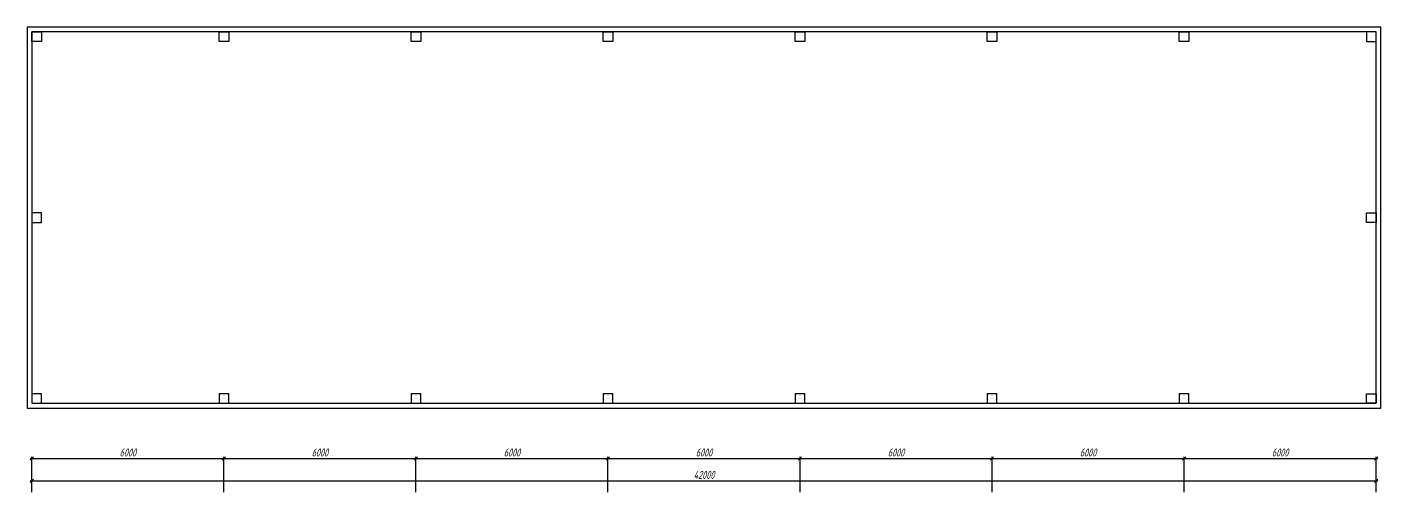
# Model space of a CAD drawing. Header units: millimetres. Extents: x -351329 to 406471, y -253833 to 111767.
# Drawn here: x -65955 to -23655, y -23803 to -9129 of the extents above; entities that cross this region are included whole.
import ezdxf

# ---------------------------------------------------------------- set-up
doc = ezdxf.new("R2010")
doc.units = ezdxf.units.MM
for name, color, linetype, lineweight in [('_МКонстр', 7, 'Continuous', 30), ('_Оси', 90, 'Continuous', 13), ('_Сендвичи', 230, 'Continuous', 30), ('выноска', 7, 'Continuous', 13)]:
    doc.layers.add(name, color=color, linetype=linetype, lineweight=lineweight)
doc.styles.add('СПДС_размеры', font='spdswin.shx', dxfattribs={"width": 0.8, "oblique": 15})
doc.dimstyles.new('СПДС', dxfattribs={"dimtxt": 2.5, "dimasz": 1, "dimexe": 0.5, "dimexo": 1.5, "dimtad": 1, "dimdec": 0, "dimtxsty": 'СПДС_размеры', "dimblk": 'OBLIQUE', "dimcen": 2.5, "dimdle": 0.5, "dimadec": 8, "dimazin": 0, "dimtfac": 1, "dimtdec": 0, "dimtix": 1, "dimtmove": 0, "dimatfit": 3, "dimfxl": 1, "dimarcsym": 0})

# ---------------------------------------------------------------- blocks, each defined once
blk = doc.blocks.new('_Oblique')
at = {"layer": 'выноска', "color": 0, "lineweight": -2}
blk.add_line((-0.5, -0.5), (0.5, 0.5), dxfattribs=at)
blk = doc.blocks.new('*D215')
at = {"layer": '_Оси', "color": 0, "lineweight": -2, "transparency": 16777216}
for p, q in [((-65805, -23653), (-65805, -23253)), ((-23805, -23653), (-23805, -23253)), ((-65855, -23303), (-23755, -23303))]:
    blk.add_line(p, q, dxfattribs=at)
at = {"layer": 'Defpoints', "color": 0, "transparency": 16777216}
for p in [(-23805, -23303), (-65805, -23803), (-23805, -23803)]:
    blk.add_point(p, dxfattribs=at)
at = {"layer": '_Оси', "color": 0, "lineweight": -2, "transparency": 16777216, "xscale": 100, "yscale": 100, "zscale": 100, "rotation": 180}
blk.add_blockref('_Oblique', (-65805, -23303), dxfattribs=at)
at = {"layer": '_Оси', "color": 0, "lineweight": -2, "transparency": 16777216, "xscale": 100, "yscale": 100, "zscale": 100}
blk.add_blockref('_Oblique', (-23805, -23303), dxfattribs=at)
at = {"layer": '_Оси', "color": 0, "lineweight": 25, "transparency": 16777216, "insert": (-44805, -23115.5), "char_height": 250, "attachment_point": 5, "style": 'СПДС_размеры'}
blk.add_mtext('42000', dxfattribs=at)
blk = doc.blocks.new('*D216')
at = {"layer": '_Оси', "color": 0, "lineweight": -2, "transparency": 16777216}
for p, q in [((-65855, -22603), (-59755, -22603)), ((-65805, -23653), (-65805, -22553)), ((-59805, -23653), (-59805, -22553))]:
    blk.add_line(p, q, dxfattribs=at)
at = {"layer": 'Defpoints', "color": 0, "transparency": 16777216}
for p in [(-59805, -22603), (-65805, -23803), (-59805, -23803)]:
    blk.add_point(p, dxfattribs=at)
at = {"layer": '_Оси', "color": 0, "lineweight": -2, "transparency": 16777216, "xscale": 100, "yscale": 100, "zscale": 100, "rotation": 180}
blk.add_blockref('_Oblique', (-65805, -22603), dxfattribs=at)
at = {"layer": '_Оси', "color": 0, "lineweight": -2, "transparency": 16777216, "xscale": 100, "yscale": 100, "zscale": 100}
blk.add_blockref('_Oblique', (-59805, -22603), dxfattribs=at)
at = {"layer": '_Оси', "color": 0, "lineweight": 25, "transparency": 16777216, "insert": (-62805, -22415.5), "char_height": 250, "attachment_point": 5, "style": 'СПДС_размеры'}
blk.add_mtext('6000', dxfattribs=at)
blk = doc.blocks.new('*D217')
at = {"layer": '_Оси', "color": 0, "lineweight": -2, "transparency": 16777216}
for p, q in [((-59855, -22603), (-53755, -22603)), ((-59805, -23653), (-59805, -22553)), ((-53805, -23653), (-53805, -22553))]:
    blk.add_line(p, q, dxfattribs=at)
at = {"layer": 'Defpoints', "color": 0, "transparency": 16777216}
for p in [(-53805, -22603), (-59805, -23803), (-53805, -23803)]:
    blk.add_point(p, dxfattribs=at)
at = {"layer": '_Оси', "color": 0, "lineweight": -2, "transparency": 16777216, "xscale": 100, "yscale": 100, "zscale": 100, "rotation": 180}
blk.add_blockref('_Oblique', (-59805, -22603), dxfattribs=at)
at = {"layer": '_Оси', "color": 0, "lineweight": -2, "transparency": 16777216, "xscale": 100, "yscale": 100, "zscale": 100}
blk.add_blockref('_Oblique', (-53805, -22603), dxfattribs=at)
at = {"layer": '_Оси', "color": 0, "lineweight": 25, "transparency": 16777216, "insert": (-56805, -22415.5), "char_height": 250, "attachment_point": 5, "style": 'СПДС_размеры'}
blk.add_mtext('6000', dxfattribs=at)
blk = doc.blocks.new('*D218')
at = {"layer": '_Оси', "color": 0, "lineweight": -2, "transparency": 16777216}
for p, q in [((-53855, -22603), (-47755, -22603)), ((-53805, -23653), (-53805, -22553)), ((-47805, -23653), (-47805, -22553))]:
    blk.add_line(p, q, dxfattribs=at)
at = {"layer": 'Defpoints', "color": 0, "transparency": 16777216}
for p in [(-47805, -22603), (-53805, -23803), (-47805, -23803)]:
    blk.add_point(p, dxfattribs=at)
at = {"layer": '_Оси', "color": 0, "lineweight": -2, "transparency": 16777216, "xscale": 100, "yscale": 100, "zscale": 100, "rotation": 180}
blk.add_blockref('_Oblique', (-53805, -22603), dxfattribs=at)
at = {"layer": '_Оси', "color": 0, "lineweight": -2, "transparency": 16777216, "xscale": 100, "yscale": 100, "zscale": 100}
blk.add_blockref('_Oblique', (-47805, -22603), dxfattribs=at)
at = {"layer": '_Оси', "color": 0, "lineweight": 25, "transparency": 16777216, "insert": (-50805, -22415.5), "char_height": 250, "attachment_point": 5, "style": 'СПДС_размеры'}
blk.add_mtext('6000', dxfattribs=at)
blk = doc.blocks.new('*D219')
at = {"layer": '_Оси', "color": 0, "lineweight": -2, "transparency": 16777216}
for p, q in [((-47855, -22603), (-41755, -22603)), ((-47805, -23653), (-47805, -22553)), ((-41805, -23653), (-41805, -22553))]:
    blk.add_line(p, q, dxfattribs=at)
at = {"layer": 'Defpoints', "color": 0, "transparency": 16777216}
for p in [(-41805, -22603), (-47805, -23803), (-41805, -23803)]:
    blk.add_point(p, dxfattribs=at)
at = {"layer": '_Оси', "color": 0, "lineweight": -2, "transparency": 16777216, "xscale": 100, "yscale": 100, "zscale": 100, "rotation": 180}
blk.add_blockref('_Oblique', (-47805, -22603), dxfattribs=at)
at = {"layer": '_Оси', "color": 0, "lineweight": -2, "transparency": 16777216, "xscale": 100, "yscale": 100, "zscale": 100}
blk.add_blockref('_Oblique', (-41805, -22603), dxfattribs=at)
at = {"layer": '_Оси', "color": 0, "lineweight": 25, "transparency": 16777216, "insert": (-44805, -22415.5), "char_height": 250, "attachment_point": 5, "style": 'СПДС_размеры'}
blk.add_mtext('6000', dxfattribs=at)
blk = doc.blocks.new('*D220')
at = {"layer": '_Оси', "color": 0, "lineweight": -2, "transparency": 16777216}
for p, q in [((-41855, -22603), (-35755, -22603)), ((-41805, -23653), (-41805, -22553)), ((-35805, -23653), (-35805, -22553))]:
    blk.add_line(p, q, dxfattribs=at)
at = {"layer": 'Defpoints', "color": 0, "transparency": 16777216}
for p in [(-35805, -22603), (-41805, -23803), (-35805, -23803)]:
    blk.add_point(p, dxfattribs=at)
at = {"layer": '_Оси', "color": 0, "lineweight": -2, "transparency": 16777216, "xscale": 100, "yscale": 100, "zscale": 100, "rotation": 180}
blk.add_blockref('_Oblique', (-41805, -22603), dxfattribs=at)
at = {"layer": '_Оси', "color": 0, "lineweight": -2, "transparency": 16777216, "xscale": 100, "yscale": 100, "zscale": 100}
blk.add_blockref('_Oblique', (-35805, -22603), dxfattribs=at)
at = {"layer": '_Оси', "color": 0, "lineweight": 25, "transparency": 16777216, "insert": (-38805, -22415.5), "char_height": 250, "attachment_point": 5, "style": 'СПДС_размеры'}
blk.add_mtext('6000', dxfattribs=at)
blk = doc.blocks.new('*D221')
at = {"layer": '_Оси', "color": 0, "lineweight": -2, "transparency": 16777216}
for p, q in [((-35855, -22603), (-29755, -22603)), ((-35805, -23653), (-35805, -22553)), ((-29805, -23653), (-29805, -22553))]:
    blk.add_line(p, q, dxfattribs=at)
at = {"layer": 'Defpoints', "color": 0, "transparency": 16777216}
for p in [(-29805, -22603), (-35805, -23803), (-29805, -23803)]:
    blk.add_point(p, dxfattribs=at)
at = {"layer": '_Оси', "color": 0, "lineweight": -2, "transparency": 16777216, "xscale": 100, "yscale": 100, "zscale": 100, "rotation": 180}
blk.add_blockref('_Oblique', (-35805, -22603), dxfattribs=at)
at = {"layer": '_Оси', "color": 0, "lineweight": -2, "transparency": 16777216, "xscale": 100, "yscale": 100, "zscale": 100}
blk.add_blockref('_Oblique', (-29805, -22603), dxfattribs=at)
at = {"layer": '_Оси', "color": 0, "lineweight": 25, "transparency": 16777216, "insert": (-32805, -22415.5), "char_height": 250, "attachment_point": 5, "style": 'СПДС_размеры'}
blk.add_mtext('6000', dxfattribs=at)
blk = doc.blocks.new('*D222')
at = {"layer": '_Оси', "color": 0, "lineweight": -2, "transparency": 16777216}
for p, q in [((-29855, -22603), (-23755, -22603)), ((-29805, -23653), (-29805, -22553)), ((-23805, -23653), (-23805, -22553))]:
    blk.add_line(p, q, dxfattribs=at)
at = {"layer": 'Defpoints', "color": 0, "transparency": 16777216}
for p in [(-23805, -22603), (-29805, -23803), (-23805, -23803)]:
    blk.add_point(p, dxfattribs=at)
at = {"layer": '_Оси', "color": 0, "lineweight": -2, "transparency": 16777216, "xscale": 100, "yscale": 100, "zscale": 100, "rotation": 180}
blk.add_blockref('_Oblique', (-29805, -22603), dxfattribs=at)
at = {"layer": '_Оси', "color": 0, "lineweight": -2, "transparency": 16777216, "xscale": 100, "yscale": 100, "zscale": 100}
blk.add_blockref('_Oblique', (-23805, -22603), dxfattribs=at)
at = {"layer": '_Оси', "color": 0, "lineweight": 25, "transparency": 16777216, "insert": (-26805, -22415.5), "char_height": 250, "attachment_point": 5, "style": 'СПДС_размеры'}
blk.add_mtext('6000', dxfattribs=at)

msp = doc.modelspace()

# ---------------------------------------------------------------- linework, layer by layer
at = {"layer": '_МКонстр', "ltscale": 100}
for points in [[(-65805, -9279), (-65505, -9279), (-65505, -9579), (-65805, -9579)], [(-59955, -9279), (-59655, -9279), (-59655, -9579), (-59955, -9579)], [(-53955, -9279), (-53655, -9279), (-53655, -9579), (-53955, -9579)], [(-47955, -9279), (-47655, -9279), (-47655, -9579), (-47955, -9579)], [(-41955, -9279), (-41655, -9279), (-41655, -9579), (-41955, -9579)], [(-35955, -9279), (-35655, -9279), (-35655, -9579), (-35955, -9579)], [(-29955, -9279), (-29655, -9279), (-29655, -9579), (-29955, -9579)], [(-23805, -9279), (-24105, -9279), (-24105, -9579), (-23805, -9579)], [(-65805, -15229), (-65505, -15229), (-65505, -14929), (-65805, -14929)], [(-23805, -15229), (-24105, -15229), (-24105, -14929), (-23805, -14929)], [(-65805, -20879), (-65505, -20879), (-65505, -20579), (-65805, -20579)], [(-59955, -20879), (-59655, -20879), (-59655, -20579), (-59955, -20579)], [(-53955, -20879), (-53655, -20879), (-53655, -20579), (-53955, -20579)], [(-47955, -20879), (-47655, -20879), (-47655, -20579), (-47955, -20579)], [(-41955, -20879), (-41655, -20879), (-41655, -20579), (-41955, -20579)], [(-35955, -20879), (-35655, -20879), (-35655, -20579), (-35955, -20579)], [(-29955, -20879), (-29655, -20879), (-29655, -20579), (-29955, -20579)], [(-23805, -20879), (-24105, -20879), (-24105, -20579), (-23805, -20579)]]:
    msp.add_lwpolyline(points, close=True, dxfattribs=at)
at = {"layer": '_Сендвичи', "ltscale": 100}
for points in [[(-65955, -21029), (-23655, -21029), (-23655, -9129), (-65955, -9129)], [(-65805, -20879), (-23805, -20879), (-23805, -9279), (-65805, -9279)]]:
    msp.add_lwpolyline(points, close=True, dxfattribs=at)

# ---------------------------------------------------------------- dimensions: what is measured, and where the dimension line sits
at = {"layer": '_Оси', "lineweight": 25}
for base, p1, p2, picture, middle in [((-59805, -22603), (-65805, -23803), (-59805, -23803), '*D216', (-62805, -22415.5)), ((-53805, -22603), (-59805, -23803), (-53805, -23803), '*D217', (-56805, -22415.5)), ((-47805, -22603), (-53805, -23803), (-47805, -23803), '*D218', (-50805, -22415.5)), ((-41805, -22603), (-47805, -23803), (-41805, -23803), '*D219', (-44805, -22415.5)), ((-35805, -22603), (-41805, -23803), (-35805, -23803), '*D220', (-38805, -22415.5)), ((-29805, -22603), (-35805, -23803), (-29805, -23803), '*D221', (-32805, -22415.5)), ((-23805, -22603), (-29805, -23803), (-23805, -23803), '*D222', (-26805, -22415.5)), ((-23805, -23303), (-65805, -23803), (-23805, -23803), '*D215', (-44805, -23115.5))]:
    dim = msp.add_linear_dim(base=base, p1=p1, p2=p2, dimstyle='СПДС', override={"dimscale": 100}, dxfattribs=at)
    dim.commit()
    dim.dimension.update_dxf_attribs({"geometry": picture, "text_midpoint": middle})

doc.saveas('drawing.dxf')
